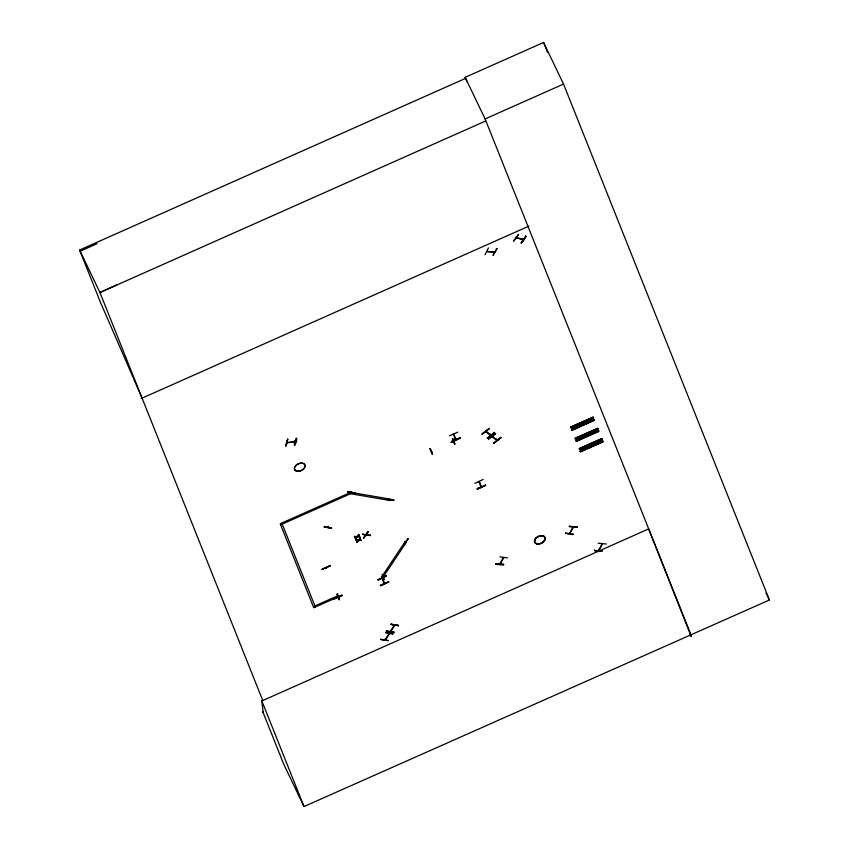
<?xml version="1.0" encoding="UTF-8"?>
<svg xmlns="http://www.w3.org/2000/svg" width="849" height="849" viewBox="0 0 849 849"><rect width="100%" height="100%" fill="white"/><g stroke="black" fill="none" stroke-linecap="round" stroke-linejoin="round"><path stroke-width="1.27" d="M513.719 241.105L518.389 234.409M431.356 451.275L431.897 451.265L431.069 450.67M452.942 441.151L453.228 441.512M363.669 538.064L368.042 531.57M366.089 535.348L366.81 535.401L367.277 533.618M485.023 254.764L488.44 247.876M337 594.342L339.133 599.84L337.297 593.812M339.504 599.659L337.361 594.098M285.604 445.927L287.769 439.241L285.933 445.863M328.563 526.794L327.767 527.42L328.33 526.338M350.966 492.632L350.786 493.386L350.266 492.919M516.532 237.635L516.85 238.282L516.776 237.391M523.44 239.46L516.309 237.826L517.062 237.996M382.676 578.562L382.517 578.18M286.071 445.895L287.694 438.975M287.747 442.669L286.941 442.722M294.21 441.554L295.346 441.904L287.1 442.743M296.683 438.413C290.326 452.857 298.784 440.461 296.184 438.18M294.953 445.025L296.322 438.434M503.521 564.203C497.62 565.721 489.098 562.452 503.627 564.553M503.468 564.903L495.731 564.076M565.636 533.289C581.268 534.148 569.775 535.73 565.54 532.896M602.196 550.608C602.981 551.532 593.727 552.232 594.459 549.834M454.173 434.73L453.589 433.606M479.536 481.988L481.479 486.997L480.704 486.106M503.436 558.196L503.722 557.623M598.396 550.417L598.566 549.388M599.001 549.993L598.832 549.42M599.001 549.919C601.623 545.578 604.7 538.998 598.778 550.46M382.082 577.437L383.079 577.224M485.66 431.716L486.509 431.854L485.448 431.09M490.68 435.495L489.831 434.455M490.881 435.229L485.819 430.878M492.038 436.619C493.46 438.02 492.165 434.868 492.855 436.789M324.138 526.858L331.375 528.492L331.46 527.781M362.926 534.382L370.567 535.411L362.916 534.446L363.001 533.745M381.031 639.361L388.513 640.624L380.861 639.658L380.946 638.957M500.348 563.534L499.997 564.161M503.701 557.74L500.114 564.044M327.82 527.356L328.51 526.868M350.51 493.258L350.669 492.027M366.789 534.668L367.065 534.127M389.468 500.57L390.19 499.987L389.479 500.252M388.587 634.023C391.357 631.539 382.931 643.393 385.223 638.83M394.138 625.511L390.243 631.603L390.476 630.51M496.845 248.757L492.982 255.379L496.898 248.789M382.984 577.288L381.88 577.002M495.742 564.15L495.784 563.428M507.437 557.857L499.902 556.838M503.383 557.634L499.679 564.15M569.456 526.667L577.405 527.07L569.286 526.316M569.488 533.543L573.107 527.07M569.753 533.575L573.489 527.08M606.271 543.997L598.195 543.254M594.417 550.555L602.355 550.959M490.945 435.261L490.075 434.274M497.323 440.164L496.633 439.198M430.241 448.548L432.311 453.78M351.115 491.942L350.531 493.725L280.648 524.799M347.612 491.613L355.031 492.951L347.634 491.635M328.489 526.836L328.181 527.367M386.337 499.286L393.989 500.241L386.168 498.936M368.158 531.835L363.457 538.319L368.084 531.548M408.443 538.786L403.657 545.217L407.86 538.372M393.862 631.996L393.777 632.707L386.38 631.391L386.454 630.69M390.996 624.535L398.637 625.48L390.827 624.195M389.277 633.566L385.075 639.859M398.414 625.734L391.219 624.153M513.412 241.084L518.559 234.759M523.271 239.726L522.262 239.11M525.733 236.33C515.874 248.768 524.608 241.371 525.616 236.096M521.35 242.878L526.093 236.457M384.056 583.252L383.886 582.669M384.088 583.189L384.629 583.581L382.496 578.148M326.504 568.087L325.931 567.801L326.547 568.077M455.16 438.795L455.669 439.793L453.589 434.338M455.488 439.336L455.488 438.509M337.722 597.176L337.276 596.136M569.923 532.482L569.785 532.917M287.004 442.488L295.325 441.682L294.964 441.013M294.285 441.087L294.582 442.011M350.796 492.76L350.924 492.07M390.54 631.635L394.827 625.214M356.548 536.61L354.5 536.589L357.089 536.515L358.894 534.637L357.45 536.186M355.084 538.117L355.413 538.882L357.238 536.982L359.796 536.897L359.456 536.112M356.506 541.683L356.835 542.447L358.671 540.548L361.218 540.463L358.872 539.752M356.718 536.961L355.413 538.882M357.97 540.176L356.835 542.447M359.042 540.102L360.316 538.202L358.511 540.081L355.763 539.815M339.43 596.698L338.655 596.974M294.656 441.713L294.38 441.077M486.923 251.41L494.691 251.93M577.203 527.314L569.329 526.295M482.115 433.913L489.12 428.512M482.03 434.051L489.035 428.649M482.232 434.168L489.236 428.766M490.16 434.444L490.149 435.197M487.549 438.275L494.553 432.873L487.57 438.307L487.135 437.755M488.493 438.816L495.498 433.414M488.408 438.954L495.413 433.552M488.61 439.071L495.614 433.669M496.835 439.814L497.058 440.387M496.941 440.398L492.356 436.407L492.823 436.726M493.927 443.167L500.931 437.766L493.948 443.21L493.513 442.647M347.4 491.889L354.829 493.184M386.38 499.148L393.756 500.486M385.499 632.696L392.907 634.012M385.711 632.431L392.726 633.779M405.769 542.076L405.079 541.991M405.918 541.853L404.74 541.503M523.154 239.726L515.81 237.465M80.177 251.24L96.966 243.684M116.737 284.956L99.949 292.512L262.755 700.521L261.853 700.934L263.148 712.47L262.776 711.685L283.853 764.493L303.995 806.55L769.406 599.988L563.534 84.072L543.593 42.45L465.167 77.333L466.632 81.005M142.091 398.139L100.66 302.838L79.594 250.03L465.199 78.543M690.98 634.872L485.108 118.945L563.534 84.072M485.554 121.025L99.949 292.512L79.594 250.03M141.189 398.542L528.906 226.11M314.937 605.942L337.106 596.083L337.531 597.155L313.748 607.735L280.223 523.737L350.096 492.664L350.531 493.725L390.147 500.517L390.996 499.254L351.369 492.462M570.698 427.089L593.207 417.05L593.589 418.016L571.08 428.034L570.655 427.036L593.249 417.167M593.419 417.581L570.846 427.44M594.109 419.385L571.526 429.254L571.939 430.252L594.438 420.181L571.939 430.241M571.801 429.934L594.321 419.926L571.801 429.934L594.279 419.799L594.067 419.268M575.166 438.286L597.685 428.267L598.067 429.244L575.558 439.251L575.144 438.264L597.728 428.395M597.898 428.809L575.42 438.944L597.94 428.925M576.046 440.578L598.545 430.485L598.938 431.462L576.418 441.48L576.004 440.482L598.556 430.517M598.704 430.878L576.216 441.013M579.294 448.622L601.803 438.583L579.251 448.569L579.676 449.567L602.164 439.495L601.803 438.583M602.015 439.113L579.538 449.248L602.047 439.241M580.185 450.936L602.663 440.801L603.045 441.777L580.536 451.785L580.164 450.893M580.355 451.35L602.811 441.183L580.302 451.201M580.376 451.413L602.843 441.31M603.045 441.756L580.536 451.774M377.996 579.676L386.316 575.993L378.134 580.005M378.081 579.899L386.306 575.983M388.609 581.756L380.448 585.799L388.757 582.106L388.471 581.459M388.651 581.83L380.161 585.152M261.853 700.934L648.668 528.906L691.235 636.527L690.099 634.171M449.439 435.781L457.781 432.13M452.761 440.822L456.306 439.188M460.052 437.999L460.009 437.914C442.711 445.354 454.173 442.361 459.871 437.617M460.041 437.967L451.541 441.278M451.827 441.915L460.147 438.254M483.198 479.43L474.941 483.293M485.448 485.257L477.244 489.236L485.575 485.575L485.288 484.917M485.469 485.299L476.958 488.578M330.165 565.54L321.962 569.509L330.282 565.848M321.909 569.403L330.24 565.742M382.029 574.274L384.576 579.676L383.95 579.538M382.167 577.394L382.941 577.012M341.871 594.937L342.147 595.595L333.816 599.235L333.54 598.598M452.4 438.371L454.565 443.878M430.082 448.718L432.481 454.13M405.27 541.704L405.589 542.087M490.563 435.495L485.734 431.695M384.236 583.688L382.103 578.371M453.78 434.953L453.302 433.733M481.086 487.093L479.006 481.638L479.239 482.253M326.324 567.673L326.504 568.225M494.468 252.249L486.944 251.686M357.62 536.526L359.615 536.462M355.933 540.251L358.14 540.526M496.898 248.799L496.304 248.428M453.897 434.264L456.051 439.697L455.701 439.071M495.89 563.778L503.69 564.553M452.581 438.646L454.735 444.229M324.148 526.773L331.619 528.131M390.986 624.408L398.436 625.724M526.125 236.489L525.552 236.054M405.79 541.789L404.888 541.269M516.181 238.123L515.884 237.487M486.063 432.056L485.639 430.857M494.574 432.905L494.129 432.353M500.952 437.808L500.507 437.246M491.836 436.057L492.569 437.002L492.017 435.76M492.112 436.598L497.005 440.355M570.878 427.567L593.462 417.708M493.725 443.008L500.666 437.532M487.347 438.105L494.288 432.64M452.772 438.583L454.926 444.091M455.595 439.782L455.202 438.636M765.989 592.857L769.406 599.988M465.167 77.333L485.108 118.945M516.171 237.211L516.436 237.858L515.969 237.242M572.831 527.356L572.566 527.335M496.506 439.209L496.888 439.835M496.209 439.358L496.527 440.1M490.128 434.306L490.51 434.932M485.395 431.048L485.713 431.791M350.881 492.144L350.531 492.972M350.499 492.144L350.828 492.76M370.408 535.061L370.323 535.761M358.724 534.297L359.063 535.061M360.146 537.863L360.485 538.627M360.878 539.677L361.218 540.463M358.352 539.731L358.671 540.548M354.33 536.239L354.68 537.035M393.84 632.07L393.777 632.696L386.369 631.38M339.218 595.977L339.494 596.603M282.017 523.568L315.361 607.014M333.678 598.895L342.041 595.319M543.593 42.45L547.531 52.298M261.821 700.86L303.995 806.55M430.072 448.707L432.247 454.226M386.56 631.03L393.957 632.346L386.56 631.03M404.867 542.055L381.795 576.736L383.239 576.98L406.31 542.299L404.867 542.055M298.392 471.418A5.667 3.683 -25.6 0 0 304.971 464.997A5.667 3.683 -25.6 0 0 296.025 465.485A5.667 3.683 -25.6 0 0 298.392 471.418M298.307 471.269A5.688 3.693 -25.6 0 0 304.908 464.827A5.688 3.693 -25.6 0 0 295.93 465.316A5.688 3.693 -25.6 0 0 298.307 471.269M538.446 544.018A5.678 3.693 -25.6 0 0 545.037 537.587A5.678 3.693 -25.6 0 0 536.08 538.075A5.678 3.693 -25.6 0 0 538.446 544.018A5.678 3.693 -25.6 0 0 545.047 537.608A5.678 3.693 -25.6 0 0 536.09 538.107A5.678 3.693 -25.6 0 0 538.457 544.039M538.372 543.88A5.688 3.693 -25.6 0 0 544.973 537.438A5.688 3.693 -25.6 0 0 535.995 537.926A5.688 3.693 -25.6 0 0 538.372 543.88"/></g></svg>
